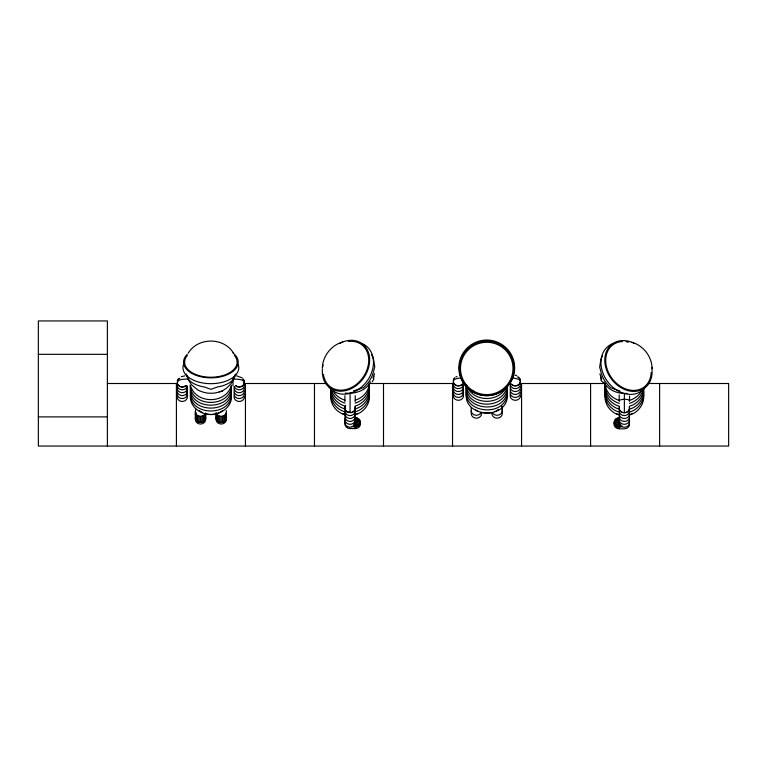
<?xml version="1.0" encoding="UTF-8"?>
<svg xmlns="http://www.w3.org/2000/svg" width="767" height="767" viewBox="0 0 767 767"><rect width="100%" height="100%" fill="white"/><g stroke="black" fill="none" stroke-linecap="round" stroke-linejoin="round"><path stroke-width="1.15" d="M600.532 376.492L601.155 380.624L603.313 382.599M322.313 368.323C322.552 356.339 331.114 345.169 342.705 342.015M330.922 388.859C329.551 397.92 336.387 406.711 345.045 408.936M330.922 391.784C329.551 400.834 336.387 409.626 345.045 411.85M330.922 394.698C329.551 403.749 336.387 412.541 345.045 414.774M369.224 383.999C368.678 391.745 362.417 398.178 355.092 400.182M369.483 384.976C369.426 393.423 363.203 400.978 355.092 403.097M369.483 387.891C369.426 396.347 363.203 403.893 355.092 406.021M369.483 390.806C369.426 399.262 363.203 406.807 355.092 408.936M369.483 393.72C369.426 402.176 363.203 409.731 355.092 411.85M369.483 396.644C369.426 405.091 363.203 412.646 355.092 414.774M605.479 384.238C603.083 393.835 609.938 403.902 619.343 406.251M605.614 386.185C602.814 396.04 609.516 406.75 619.343 409.166M605.614 389.099C602.814 398.955 609.516 409.664 619.343 412.09M605.614 392.014C602.814 401.87 609.516 412.588 619.343 415.005M643.781 388.121C643.724 396.577 637.492 404.123 629.391 406.251M195.345 417.881C195.374 423.978 205.671 423.978 205.7 417.881M216.054 417.881C216.083 421.093 219.63 423.202 222.574 422.406C227.655 421.323 225.987 415.455 226.409 411.726A5.177 4.688 0 0 0 226.236 410.508M226.236 419.089L226.409 417.881M360.25 421.217L355.073 419.76L355.073 422.186L360.25 423.652C361.286 420.095 357.643 417.612 354.517 417.315M453.911 378.773A5.168 4.679 6.6 0 0 453.393 379.895L453.393 382.321A5.168 4.679 6.6 0 0 457.698 385.839A5.168 4.679 6.6 0 0 462.837 383.644M519.834 378.773A5.168 4.679 -6.6 0 1 520.352 379.895L519.834 383.452A5.177 4.688 0 0 1 511.685 384.42M621.26 426.778C614.108 430.527 611.031 417.622 619.19 417.977M614.185 423.883L619.362 422.425L619.362 419.99L614.185 421.457M190.523 385.743C187.253 411.639 234.51 411.639 231.241 385.743M190.523 388.668C187.253 414.554 234.51 414.554 231.241 388.668M190.523 391.582C187.253 417.469 234.51 417.469 231.241 391.582M190.523 394.497C188.059 410.633 211.05 420.652 222.746 410.498M231.586 385.111C230.752 408.159 191.012 408.159 190.168 385.111M466.739 385.226C460.325 411.007 506.661 415.465 507.457 389.78M466.739 388.15C460.325 413.921 506.661 418.379 507.457 392.704M466.739 391.065C460.411 416.941 506.594 421.543 507.457 395.619M507.102 386.223C503.871 406.913 468.119 406.136 466.211 385.092M507.457 386.865C506.613 409.914 466.873 409.914 466.039 386.865M373.002 377.92L374.555 373.615M370.461 381.88C366.233 390.796 354.555 394.19 345.303 393.087M619.362 401.199L619.88 399.952L624.367 399.137L628.029 399.617L629.362 400.355L629.362 401.199M641.95 389.866C639.812 395.168 634.75 398.802 629.391 400.422M177.791 379.914L177.273 381.046A5.168 4.679 6.6 0 1 179.679 378.256A5.177 4.688 0 0 0 177.791 379.914L177.273 383.481A5.168 4.679 6.6 0 0 185.892 385.763M196.045 409.377A5.177 4.688 0 0 0 195.345 411.726C195.384 417.171 204.089 418.063 205.527 412.943L205.527 419.089M216.236 419.089L216.236 412.943C217.56 417.497 224.913 417.497 226.236 412.943M352.139 426.251C354.987 427.928 359.215 426.998 360.25 423.652M519.834 383.452L520.352 382.321A5.168 4.679 -6.6 0 1 516.047 385.839A5.168 4.679 -6.6 0 1 510.908 383.644M230.886 386.741C225.028 403.921 196.735 403.921 190.878 386.741M506.23 386.645C500.065 402.013 474.831 402.56 467.774 387.709M188.145 353.309C197.685 336.991 224.079 336.991 233.619 353.309M372.196 381.861L373.634 379.492L373.903 376.223M495.127 411.611L498.608 409.348M222.708 391.16L219.266 391.822M220.982 391.333C228.202 388.351 233.676 381.736 235.536 374.162L232.535 380.317A25.004 14.343 0 0 1 217.349 386.999L210.877 389.31L204.405 386.999A25.004 14.343 0 0 1 189.228 380.317L186.304 374.181M355.092 414.592L357.93 413.451M629.391 403.337C636.37 401.39 642.487 395.475 643.379 388.121C645.306 397.45 638.403 406.884 629.391 409.166M629.391 412.09C639.218 409.664 645.919 398.955 643.12 389.099M629.381 414.822L632.229 413.691M629.391 415.005C639.218 412.588 645.919 401.87 643.12 392.014M181.29 376.702L184.962 375.82M616.601 418.6L619.707 417.727M615.527 419.348L619.669 418.178M614.703 420.326L618.844 419.156M614.012 422.665L619.19 421.208M614.703 425.014L619.88 423.557M615.527 425.982L620.704 424.525M616.601 426.73L620.743 425.56M617.847 427.2L621.989 426.03M220.033 391.745L218.691 392.1A10.431 3.097 -19.3 0 1 210.877 393.155A10.431 3.097 19.3 0 1 197.934 390.077L191.462 384.698L187.982 379.224L186.228 374.162M353.549 390.882L363.51 387.632A25.004 19.626 -53.8 0 0 373.596 371.41L374.775 366.779L373.596 359.685A25.004 19.626 -53.8 0 0 371.429 354.747M345.581 405.705A5.177 4.688 0 0 0 347.48 412.109L351.411 412.579A5.168 4.573 0 0 0 355.063 406.999M619.372 406.999A5.168 4.573 0 0 0 623.025 412.598L625.709 412.579A5.168 4.573 0 0 0 629.352 406.999M347.48 412.109L351.411 412.588A5.177 4.688 0 0 0 355.073 406.836M619.362 406.836A5.177 4.688 0 0 0 623.025 412.579L625.709 412.588A5.177 4.688 0 0 0 629.362 406.836M492.107 412.617L486.748 413.212L481.388 412.617M460.89 377.93C458.359 378.399 452.549 378.428 453.393 382.321A5.177 4.688 0 0 0 462.06 384.42M627.023 393.385C618.403 394.056 607.809 390.317 603.974 382.119M187.455 378.975C184.281 379.387 176.803 378.716 177.273 383.471A5.177 4.688 0 0 0 185.94 385.58M38.35 354.325L107.38 354.325M107.38 383.5L176.41 383.5L176.41 446.058M326.368 383.5L245.44 383.5L245.44 446.058M369.215 383.5L452.53 383.5L452.53 446.058M604.875 383.5L521.56 383.5L521.56 446.058M647.722 383.5L728.65 383.5L728.65 446.058L38.35 446.058L38.35 320.942L107.38 320.942L107.38 446.058M38.35 416.893L107.38 416.893M360.25 422.675A5.177 4.688 0 0 1 355.246 428.58L350.068 428.58A5.177 4.688 0 0 1 345.581 421.543M614.703 421.783A5.177 4.688 0 0 0 619.19 428.82L624.367 428.82A5.177 4.688 0 0 0 629.362 422.914M234.05 378.975C237.224 379.387 244.702 378.716 244.232 383.481A5.168 4.679 -6.6 0 1 235.613 385.753M512.855 377.93L518.387 379.109L520.525 381.103M205.518 413.777C217.416 417.018 233.456 408.044 231.241 394.497M355.246 417.737L356.588 417.9M236.543 375.82L242.219 377.872M619.832 390.93L610.925 387.862A25.004 19.626 53.8 0 1 600.839 371.64L599.66 367.019L600.839 359.915A25.004 19.626 53.8 0 1 602.459 355.878M514.897 375.092L516.891 375.811M354.728 417.497L357.834 418.37M354.766 417.948L358.908 419.118M354.555 418.629L359.733 420.086M355.246 420.978L360.423 422.435M354.555 423.317L359.733 424.784M353.731 424.295L358.908 425.752M353.692 425.33L357.834 426.5M353.482 426.088L356.588 426.97M631.73 342.245C643.321 345.399 651.883 356.569 652.123 368.553M619.343 400.422C612.018 398.409 605.757 391.985 605.211 384.229M619.343 403.337C611.232 401.208 605.01 393.663 604.952 385.207M616.505 413.691L619.343 414.822M345.045 400.182C339.685 398.572 334.623 394.938 332.485 389.626M345.045 403.097C338.583 401.314 333.233 396.29 331.315 389.828M345.045 406.021C336.943 403.893 330.711 396.347 330.654 387.891M342.207 413.451L346.003 414.976M475.751 409.914L478.359 411.611M199.017 410.498L202.498 412.771M599.88 373.855L601.817 379.224M244.232 381.046A5.168 4.679 -6.6 0 0 242.899 378.975A5.177 4.688 0 0 1 244.232 381.046L244.232 383.471A5.177 4.688 0 0 1 235.565 385.58M659.62 383.5L659.62 446.058M629.544 396.069L629.544 400.777M624.367 394.42L624.367 412.742M619.19 394.9L619.19 400.777M619.19 427.363L619.19 428.82M590.59 383.5L590.59 446.058M471.216 407.335L471.216 413.49A5.177 4.688 0 0 0 476.393 418.178A5.177 4.688 0 0 0 481.571 413.49M464.61 383.931L464.61 384.411M383.5 383.5L383.5 446.058M355.246 395.686L355.246 401.563M355.246 427.123L355.246 428.58M350.068 393.001L350.068 412.742M344.891 395.686L344.891 401.563M314.47 383.5L314.47 446.058M233.015 378.975L233.015 385.571M226.409 411.726L226.409 419.338A5.177 4.688 0 0 1 221.232 424.026A5.177 4.688 0 0 1 216.054 419.338L216.054 412.751M225.719 414.075L225.719 420.22M224.894 415.043L224.894 421.198M223.82 415.791L223.82 421.936M222.574 416.26L222.574 422.406M221.232 416.414L221.232 422.569M219.899 416.26L219.899 422.406M218.643 415.791L218.643 421.936M217.579 415.043L217.579 421.198M216.754 414.075L216.754 420.22M205.7 413.777L205.7 419.338A5.177 4.688 0 0 1 200.523 424.026A5.177 4.688 0 0 1 195.345 419.338L195.345 411.726M205.01 414.075L205.01 420.22M204.185 415.043L204.185 421.198M203.111 415.791L203.111 421.936M201.865 416.26L201.865 422.406M200.523 416.414L200.523 422.569M199.19 416.26L199.19 422.406M197.934 415.791L197.934 421.936M196.87 415.043L196.87 421.198M196.045 414.075L196.045 420.22M195.527 412.943L195.527 419.089M629.362 419.99A5.177 4.688 0 0 1 629.362 422.425M629.362 412.598A5.177 4.688 0 0 1 624.367 418.504A5.177 4.688 0 0 1 619.362 412.598M629.362 409.683A5.177 4.688 0 0 1 624.367 415.589A5.177 4.688 0 0 1 619.362 409.683M629.362 415.513A5.177 4.688 0 0 1 624.367 421.419A5.177 4.688 0 0 1 619.362 415.513M629.362 418.437A5.177 4.688 0 0 1 624.367 424.343A5.177 4.688 0 0 1 619.362 418.437M629.362 421.351A5.177 4.688 0 0 1 624.367 427.257A5.177 4.688 0 0 1 619.362 421.351M651.173 372.551A26.251 20.604 53.8 0 1 629.784 390.058A26.251 20.604 53.8 0 1 606.007 364.296A26.251 20.604 53.8 0 1 622.574 341.555M626.083 341.737A26.251 20.604 53.8 0 1 628.451 342.187M646.035 386.185A27.909 21.898 53.8 0 1 608.02 382.148A27.909 21.898 53.8 0 1 613.025 343.578M651.768 367.364A27.334 21.457 53.8 0 1 629.151 390.911A27.334 21.457 53.8 0 1 604.942 357.364A27.334 21.457 53.8 0 1 634.577 343.539M517.936 377.038A5.177 4.688 0 0 1 519.01 377.786M519.834 378.754A5.177 4.688 0 0 1 520.352 379.886M491.925 413.49A5.177 4.688 0 0 0 497.102 418.178A5.177 4.688 0 0 0 502.28 413.49L502.097 406.117L502.28 410.566A5.177 4.688 0 0 1 498.435 415.1A5.177 4.688 0 0 1 492.615 412.914M480.871 412.914A5.177 4.688 0 0 1 475.051 415.1A5.177 4.688 0 0 1 471.216 410.566M502.097 407.574A5.177 4.688 0 0 1 502.28 408.792M453.393 379.886A5.177 4.688 0 0 1 454.735 377.786M455.809 377.038A5.177 4.688 0 0 1 457.055 376.568M517.946 377.096A5.168 4.679 -6.6 0 1 519.019 377.815M520.525 392.704A5.177 4.688 0 0 1 514.676 397.354A5.177 4.688 0 0 1 510.343 391.486M520.525 389.78A5.177 4.688 0 0 1 514.676 394.439A5.177 4.688 0 0 1 510.343 388.572M520.525 395.619A5.177 4.688 0 0 1 514.676 400.269A5.177 4.688 0 0 1 510.343 394.401M520.525 386.865A5.177 4.688 0 0 1 514.676 391.515A5.177 4.688 0 0 1 510.343 385.657M520.525 383.951A5.177 4.688 0 0 1 515.347 388.639A5.177 4.688 0 0 1 510.17 383.951M462.885 387.44A5.177 4.688 0 0 1 459.069 394.439A5.177 4.688 0 0 1 453.393 388.572M462.885 384.516A5.177 4.688 0 0 1 459.069 391.515A5.177 4.688 0 0 1 453.393 385.657M463.575 383.951A5.177 4.688 0 0 1 457.726 388.601A5.177 4.688 0 0 1 453.393 382.733M462.885 390.355A5.177 4.688 0 0 1 459.069 397.354A5.177 4.688 0 0 1 453.393 391.486M462.885 393.27A5.177 4.688 0 0 1 459.069 400.269A5.177 4.688 0 0 1 453.393 394.401M345.581 423.317A5.177 4.688 0 0 1 345.581 418.629M348.726 412.598A5.168 4.573 0 0 1 345.591 405.896M355.073 418.437A5.177 4.688 0 0 1 349.397 424.304A5.177 4.688 0 0 1 345.581 417.306M355.073 415.513A5.177 4.688 0 0 1 349.397 421.38A5.177 4.688 0 0 1 345.581 414.381M355.073 421.351A5.177 4.688 0 0 1 349.397 427.219A5.177 4.688 0 0 1 345.581 420.22M355.073 412.598A5.177 4.688 0 0 1 349.397 418.466A5.177 4.688 0 0 1 345.581 411.467M355.073 409.683A5.177 4.688 0 0 1 349.397 415.551A5.177 4.688 0 0 1 345.581 408.552M348.352 341.497A26.251 20.604 -53.8 0 1 368.706 360.816A26.251 20.604 -53.8 0 1 347.173 389.214A26.251 20.604 -53.8 0 1 323.434 374.354M361.41 343.348A27.909 21.898 -53.8 0 1 366.415 381.908A27.909 21.898 -53.8 0 1 328.401 385.954M339.858 343.309A27.334 21.457 -53.8 0 1 369.406 356.434A27.334 21.457 -53.8 0 1 346.674 390.345A27.334 21.457 -53.8 0 1 322.399 369.349M322.667 367.125A27.334 21.457 -53.8 0 1 323.118 364.91M195.345 414.64A5.177 4.688 0 0 1 196.045 412.301M226.236 413.432A5.177 4.688 0 0 1 226.409 414.64M186.764 391.515A5.177 4.688 0 0 1 182.949 398.514A5.177 4.688 0 0 1 177.273 392.646M186.764 388.591A5.177 4.688 0 0 1 182.949 395.59A5.177 4.688 0 0 1 177.273 389.732M186.764 394.43A5.177 4.688 0 0 1 182.949 401.429A5.177 4.688 0 0 1 177.273 395.561M186.764 385.676A5.177 4.688 0 0 1 182.949 392.675A5.177 4.688 0 0 1 177.273 386.808M187.282 386.319A5.177 4.688 0 0 1 180.935 389.636A5.177 4.688 0 0 1 177.273 383.893M244.405 390.94A5.177 4.688 0 0 1 238.556 395.59A5.177 4.688 0 0 1 234.223 389.732M244.405 388.025A5.177 4.688 0 0 1 238.556 392.675A5.177 4.688 0 0 1 234.223 386.808M244.405 385.111A5.177 4.688 0 0 1 239.898 389.761A5.177 4.688 0 0 1 234.223 386.319M244.405 396.779A5.177 4.688 0 0 1 238.556 401.429A5.177 4.688 0 0 1 234.223 395.561M244.405 393.855A5.177 4.688 0 0 1 238.556 398.514A5.177 4.688 0 0 1 234.223 392.646M234.424 355.514A26.251 15.062 0 0 1 210.877 377.23A26.251 15.062 0 0 1 187.34 355.514M238.249 364.536A27.909 16.002 0 0 1 210.877 383.673A27.909 16.002 0 0 1 183.514 364.536M232.995 352.964A27.334 15.676 0 0 1 229.87 373.452A27.334 15.676 0 0 1 194.051 374.526A27.334 15.676 0 0 1 187.206 354.335M473.613 391.084A26.251 26.155 0 0 0 512.998 368.428A26.251 26.155 0 0 0 473.613 345.783A26.251 26.155 0 0 0 473.613 391.084M467.007 387.498A27.909 27.804 0 0 0 513.698 375.044A27.909 27.804 0 0 0 479.519 340.989A27.909 27.804 0 0 0 467.007 387.498M473.076 392.014A27.334 27.228 0 0 0 514.082 368.428A27.334 27.228 0 0 0 473.076 344.843A27.334 27.228 0 0 0 473.076 392.014"/></g></svg>
